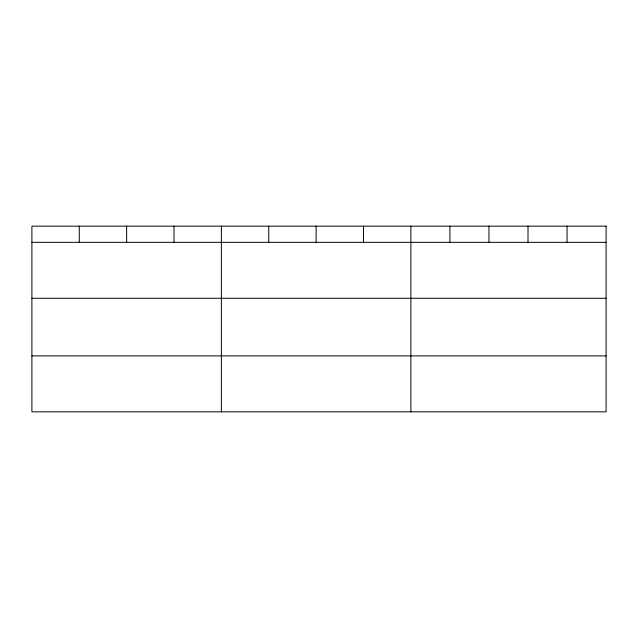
<?xml version="1.0" encoding="UTF-8"?>
<svg xmlns="http://www.w3.org/2000/svg" width="638" height="638" viewBox="0 0 638 638"><rect width="100%" height="100%" fill="white"/><g stroke="black" fill="none" stroke-linecap="round" stroke-linejoin="round"><path stroke-width="0.96" d="M31.9 242.336L606.1 242.336M31.9 298.273L606.1 298.273M31.9 355.9L606.1 355.9M567.054 226.163L567.054 242.336M528.009 226.163L528.009 242.336M488.963 226.163L488.963 242.336M449.918 226.163L449.918 242.336M410.872 226.163L410.872 411.837M363.5 226.163L363.5 242.336M316.129 226.163L316.129 242.336M268.757 226.163L268.757 242.336M221.386 226.163L221.386 411.837M174.014 226.163L174.014 242.336M126.643 226.163L126.643 242.336M79.272 226.163L79.272 242.336M606.1 226.163L31.9 226.163L31.9 411.837L606.1 411.837L606.1 226.163"/></g></svg>
